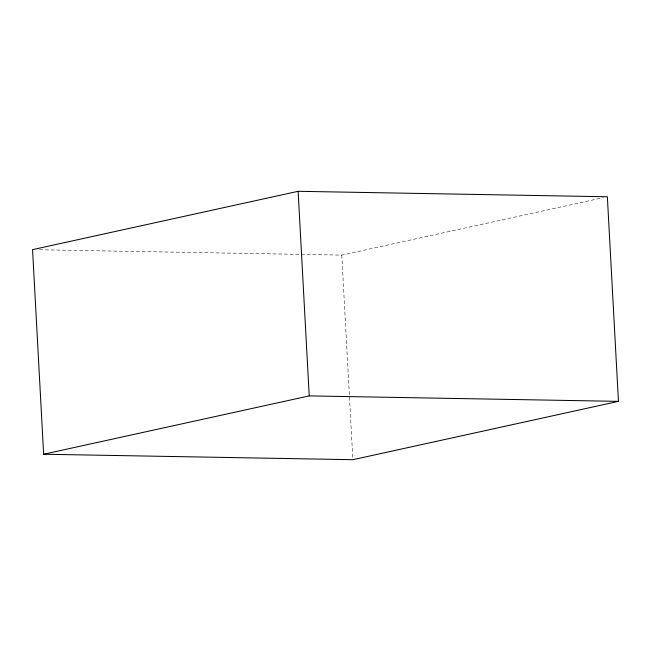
<?xml version="1.0" encoding="UTF-8"?>
<svg xmlns="http://www.w3.org/2000/svg" width="651" height="651" viewBox="0 0 651 651"><rect width="100%" height="100%" fill="white"/><g stroke="black" fill="none" stroke-linecap="round" stroke-linejoin="round"><path stroke-width="0.49" stroke-dasharray="3.25 2.44" d="M39.646 249.772L341.783 255.102L603.396 197.635M341.783 255.102L352.761 457.669"/><path stroke-width="0.98" d="M298.125 191.304L32.55 249.642L43.641 454.235L352.875 459.696L618.45 401.358L607.359 196.765L298.125 191.304L309.217 395.898L43.641 454.235M309.217 395.898L618.45 401.358"/></g></svg>
